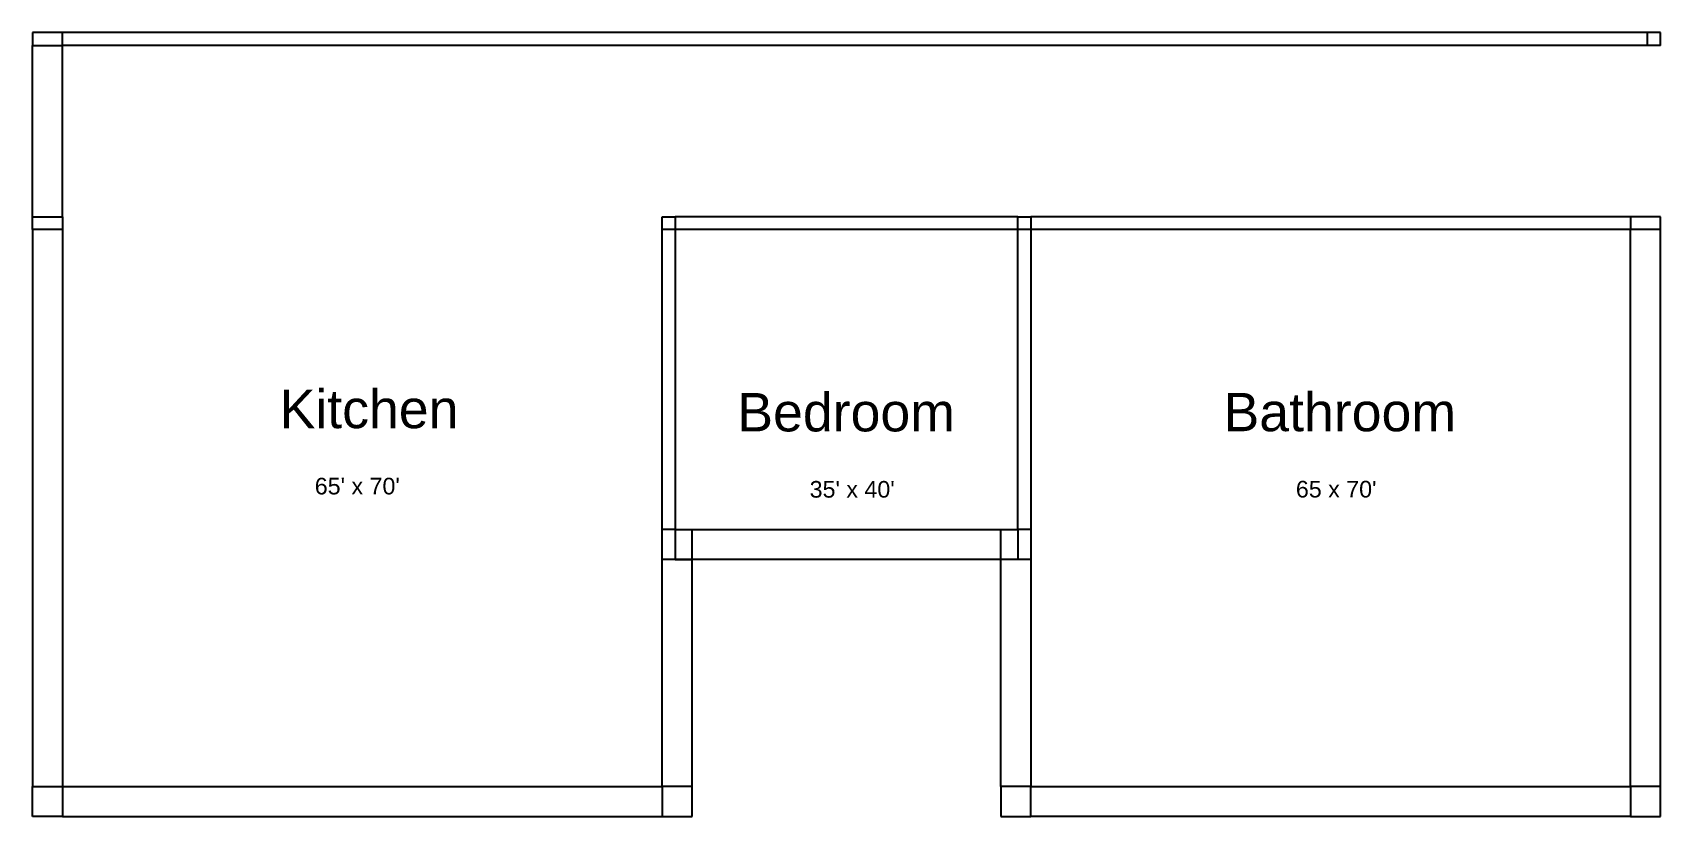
# Model space of a CAD drawing. Header units: inches. Extents: x 10000 to 200000, y 88000 to 179500.
import ezdxf

# ---------------------------------------------------------------- set-up
doc = ezdxf.new("R2010")
doc.units = ezdxf.units.IN
doc.header["$MEASUREMENT"] = 0
doc.styles.get("Standard").update_dxf_attribs({"font": 'arial.ttf'})

msp = doc.modelspace()

# ---------------------------------------------------------------- linework, layer by layer
for p, q in [((13500, 179500), (10000, 179500)), ((10000, 179500), (10000, 178000)), ((13500, 178000), (13500, 179500)), ((198500, 179500), (13500, 179500)), ((198500, 178000), (198500, 179500)), ((200000, 179500), (198500, 179500)), ((200000, 178000), (200000, 179500)), ((10000, 158000), (10000, 178000)), ((10000, 178000), (13500, 178000)), ((13500, 158000), (13500, 178000)), ((198500, 178000), (13500, 178000)), ((200000, 178000), (198500, 178000)), ((10000, 158000), (13500, 158000)), ((10000, 156500), (10000, 158000)), ((13500, 158000), (13500, 156500)), ((83500, 156500), (83500, 158000)), ((83500, 158000), (85000, 158000)), ((85000, 158000), (85000, 156500)), ((125000, 158000), (85000, 158000)), ((125000, 156500), (125000, 158000)), ((125000, 158000), (126500, 158000)), ((126500, 158000), (126500, 156500)), ((196500, 158000), (126500, 158000)), ((200000, 158000), (196500, 158000)), ((196500, 158000), (196500, 156500)), ((200000, 156500), (200000, 158000)), ((13500, 156500), (10000, 156500)), ((10000, 156500), (10000, 91500)), ((13500, 156500), (13500, 91500)), ((83500, 91500), (83500, 156500)), ((85000, 156500), (83500, 156500)), ((85000, 156500), (85000, 121500)), ((125000, 156500), (85000, 156500)), ((125000, 121500), (125000, 156500)), ((126500, 156500), (125000, 156500)), ((126500, 156500), (126500, 121500)), ((126500, 156500), (126500, 91500)), ((196500, 156500), (126500, 156500)), ((196500, 91500), (196500, 156500)), ((200000, 156500), (196500, 156500)), ((200000, 91500), (200000, 156500)), ((85000, 121500), (83500, 121500)), ((85000, 121500), (125000, 121500)), ((85000, 121500), (85000, 118000)), ((87000, 118000), (87000, 121500)), ((123000, 118000), (123000, 121500)), ((125000, 121500), (125000, 118000)), ((126500, 121500), (125000, 121500)), ((126500, 121500), (126500, 118000)), ((85000, 118000), (83500, 118000)), ((125000, 118000), (85000, 118000)), ((85000, 118000), (87000, 118000)), ((87000, 91500), (87000, 118000)), ((123000, 91500), (123000, 118000)), ((125000, 118000), (123000, 118000)), ((126500, 118000), (125000, 118000)), ((10000, 88000), (10000, 91500)), ((10000, 91500), (13500, 91500)), ((13500, 91500), (13500, 88000)), ((13500, 91500), (83500, 91500)), ((83500, 91500), (83500, 88000)), ((87000, 91500), (83500, 91500)), ((87000, 88000), (87000, 91500)), ((126500, 91500), (123000, 91500)), ((123000, 91500), (123000, 88000)), ((126500, 88000), (126500, 91500)), ((126500, 91500), (196500, 91500)), ((196500, 91500), (196500, 88000)), ((200000, 91500), (196500, 91500)), ((200000, 88000), (200000, 91500)), ((13500, 88000), (10000, 88000)), ((13500, 88000), (83500, 88000)), ((83500, 88000), (87000, 88000)), ((123000, 88000), (126500, 88000)), ((196500, 88000), (126500, 88000)), ((196500, 88000), (200000, 88000))]:
    msp.add_line(p, q)

# ---------------------------------------------------------------- texts
for s, height, p in [('Kitchen', 4481.8, (38829, 133319)), ('Bedroom', 4481.8, (92253, 132944)), ('Bathroom', 4481.8, (149003, 132961)), ("65' x 70'", 1941.1, (42938, 125589)), ("35' x 40'", 1941.1, (100699, 125214)), ("65 x 70'", 1941.1, (157450, 125231))]:
    msp.add_text(s, height=height).set_placement(p)

doc.saveas('drawing.dxf')
